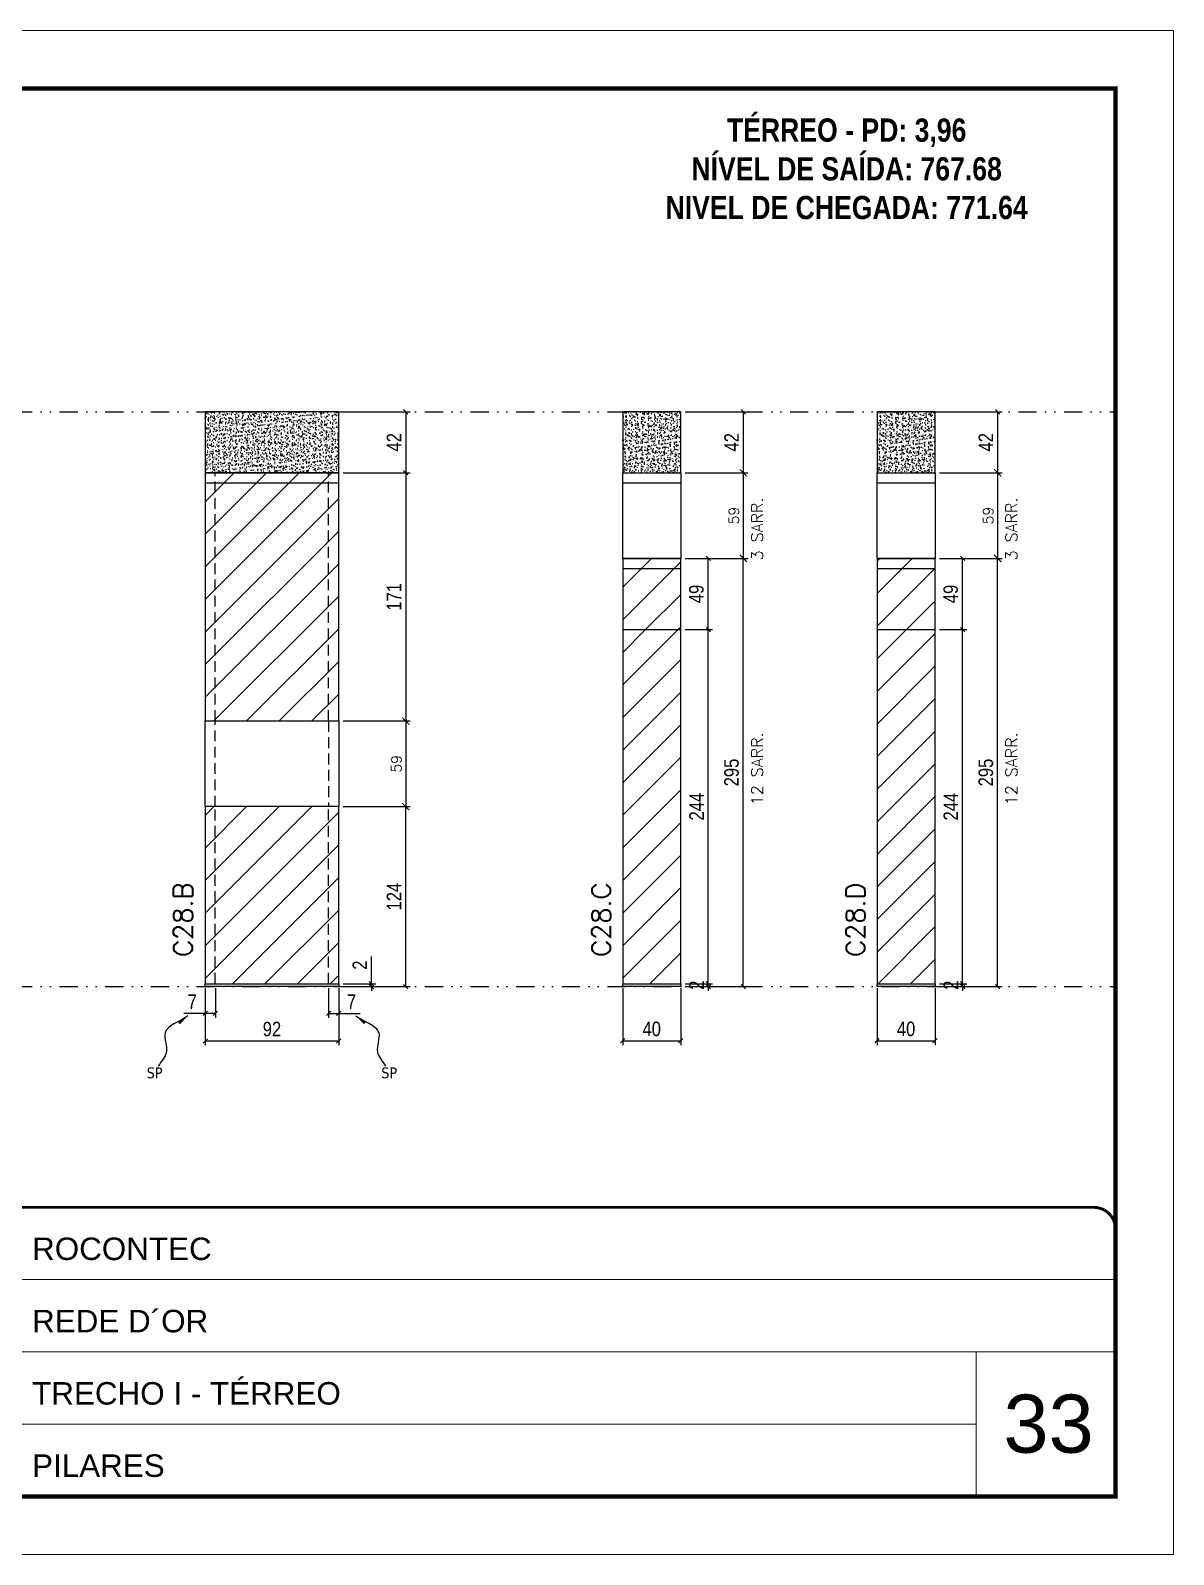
# Model space of a CAD drawing. Extents: x 2949 to 9230, y 1140 to 12527.
# Drawn here: x 3647 to 4434, y 2288 to 3338 of the extents above; entities that cross this region are included whole.
import ezdxf

# ---------------------------------------------------------------- set-up
doc = ezdxf.new("R2010")
doc.units = 0
for name, pattern in [('CONTINUO', [0]), ('DASHED', [0.75, 0.5, -0.25]), ('DIVIDE2', [0.625, 0.25, -0.125, 0, -0.125, 0, -0.125]), ('HIDDEN', [0.375, 0.25, -0.125])]:
    doc.linetypes.add(name, pattern=pattern)
for name, color, linetype, lineweight in [('CARIMBO', 255, 'Continuous', 9), ('Folhas', 255, 'Continuous', 9), ('Hachura', 251, 'Continuous', 9), ('SARRAFO DE PRESSAO', 251, 'DASHED', 9), ('Texto Seção', 7, 'Continuous', 15)]:
    doc.layers.add(name, color=color, linetype=linetype, lineweight=lineweight)
for name, color, linetype in [('COTA', 241, 'Continuous'), ('cotas', 4, 'Continuous'), ('NOMENCLATURA', 7, 'Continuous'), ('Nível', 160, 'Continuous'), ('Painéis', 200, 'Continuous'), ('SARR_2.2x7', 40, 'Continuous'), ('Sarrafo de Pressão', 42, 'HIDDEN'), ('texto', 7, 'Continuous')]:
    doc.layers.add(name, color=color, linetype=linetype)
doc.styles.add('ARIAL', font='arial.ttf')
doc.styles.add('COTA TECNICA', font='techl___.ttf', dxfattribs={"height": 10})
doc.styles.add('COTA TECNICA-50', font='techl___.ttf', dxfattribs={"height": 10})
doc.styles.add('REGUA-120', font='ROMANS.shx', dxfattribs={"height": 15})
doc.styles.add('ROMANC', font='techb___.ttf', dxfattribs={"height": 2.5})
doc.styles.add('ROMANS', font='romans.shx')
doc.styles.get("Standard").update_dxf_attribs({"font": 'arial.ttf'})
doc.dimstyles.new('COTA PAINEL-50', dxfattribs={"dimtxt": 10, "dimasz": 3, "dimexe": 3, "dimexo": 3, "dimgap": 3, "dimtad": 1, "dimdec": 1, "dimzin": 12, "dimdsep": 46, "dimtxsty": 'COTA TECNICA-50', "dimblk1": 'OBLIQUE', "dimblk2": 'OBLIQUE', "dimsah": 1, "dimcen": 0.9, "dimclrd": 4, "dimclre": 4, "dimclrt": 240, "dimadec": 1, "dimazin": 3, "dimtfac": 1, "dimtdec": 1, "dimtmove": 0, "dimatfit": 3, "dimfxl": 1, "dimtolj": 1, "dimtzin": 12, "dimarcsym": 0})
doc.dimstyles.new('Cota Paínel', dxfattribs={"dimtxt": 7, "dimasz": 5, "dimexe": 3, "dimexo": 3, "dimgap": 3, "dimtad": 1, "dimdec": 1, "dimzin": 12, "dimdsep": 46, "dimtxsty": 'ROMANS', "dimblk": 'ARCHTICK', "dimcen": 0, "dimclrd": 4, "dimclre": 4, "dimclrt": 1, "dimadec": 1, "dimazin": 3, "dimtfac": 1, "dimtdec": 1, "dimtmove": 0, "dimatfit": 3, "dimldrblk": 'OBLIQUE', "dimfxl": 1, "dimtolj": 1, "dimtzin": 12, "dimarcsym": 0})
doc.dimstyles.new('PAINEL', dxfattribs={"dimtxt": 10, "dimasz": 3, "dimexe": 3, "dimexo": 3, "dimgap": 3, "dimtad": 1, "dimdec": 1, "dimzin": 12, "dimdsep": 46, "dimtxsty": 'COTA TECNICA', "dimblk1": 'OBLIQUE', "dimblk2": 'OBLIQUE', "dimsah": 1, "dimcen": 0.9, "dimclrd": 4, "dimclre": 4, "dimclrt": 240, "dimadec": 1, "dimazin": 3, "dimtfac": 1, "dimtdec": 1, "dimtmove": 0, "dimatfit": 3, "dimfxl": 1, "dimtolj": 1, "dimtzin": 12, "dimarcsym": 0})
doc.dimstyles.get("Standard").update_dxf_attribs({"dimtxt": 0.18, "dimasz": 0.18, "dimexe": 0.18, "dimexo": 0.0625, "dimgap": 0.09, "dimtad": 0, "dimtih": 1, "dimtoh": 1, "dimdec": 4, "dimzin": 0, "dimdsep": 46, "dimtxsty": 'Standard', "dimcen": 0.09, "dimadec": 0, "dimazin": 0, "dimtfac": 1, "dimtdec": 4, "dimtofl": 0, "dimtmove": 0, "dimatfit": 3, "dimfxl": 1, "dimtolj": 1, "dimtzin": 0, "dimarcsym": 0})
pattern_1 = [(50, (-126071.9665, -22654.4705), (5.46554007, -0.47817257), [0.5715, -6.2865]), (355, (-126071.9665, -22654.4705), (-1.05730264, 5.73170536), [0.4572, -5.02921753]), (100.4514447, (-126071.511, -22654.5104), (4.40823741, 5.25353256), [0.48570026, -5.34270734]), (46.1842, (-126071.9665, -22652.9465), (8.13237123, -1.26126984), [0.85725, -9.42975]), (96.6355576, (-126071.289, -22653.052), (7.122124, 7.42278374), [0.7285507, -8.01406824]), (351.184151, (-126071.9665, -22652.9465), (7.122124, 7.42278374), [0.685799, -7.54379196]), (21, (-126071.2045, -22653.3275), (4.54843174, -3.06795595), [0.5715, -6.2865]), (326, (-126071.2045, -22653.3275), (1.85406085, 5.52563898), [0.4572, -5.0292]), (71.451445, (-126070.8255, -22653.583), (6.40249258, 2.45768307), [0.48570026, -5.34269813]), (37.5, (-126071.9665, -22654.4705), (0.092658098, 2.536651166), [0, -4.96824, 0, -5.1054, 0, -5.04825]), (7.5, (-126071.9665, -22654.4705), (2.004589875, 3.005417245), [0, -2.91084, 0, -4.85394, 0, -1.92405]), (327.5, (-126073.6658, -22654.4705), (4.067717855, -0.17186232), [0, -1.905, 0, -5.9436, 0, -7.8867]), (317.5, (-126074.4278, -22654.4705), (4.44387544, 0.76279473), [0, -2.4765, 0, -3.94716, 0, -5.6007])]

# ---------------------------------------------------------------- blocks, each defined once
blk = doc.blocks.new('9999999999')
at = {"color": 30, "linetype": 'CONTINUO'}
for p, q in [((98564.6, 34379.6), (99584, 34379.6)), ((98564.6, 34329.8), (99488, 34329.8)), ((99584, 34329.8), (99488, 34329.8)), ((99488, 34329.8), (99488, 34230.2)), ((98564.6, 34280), (99488, 34280))]:
    blk.add_line(p, q, dxfattribs=at)
at = {"color": 30, "linetype": 'CONTINUO', "const_width": 2}
blk.add_lwpolyline([(99584, 34230.2), (99584, 34414.4, 0.414214), (99569, 34429.4), (98229, 34429.4, 0.414214), (98214, 34414.4), (98214, 34245.2, 0.414214), (98229, 34230.2), (99584, 34230.2)], format="xyb", dxfattribs=at)
at = {"layer": 'Folhas'}
blk.add_lwpolyline([(98139, 34190.2), (99624, 34190.2), (99624, 35240.2), (98139, 35240.2)], close=True, dxfattribs=at)
at = {"layer": 'Folhas', "color": 30, "const_width": 3}
blk.add_lwpolyline([(98214, 34230.2), (99584, 34230.2), (99584, 35200.2), (98214, 35200.2)], close=True, dxfattribs=at)
at = {"color": 7, "linetype": 'Continuous', "ltscale": 5, "style": 'ARIAL'}
for s, height, p in [('ROCONTEC', 15.48, (98837.7, 34393.1)), ('REDE D´OR', 15.48, (98837.7, 34343.3)), ('TRECHO I - TÉRREO', 15.483, (98837.7, 34293.5)), ('PILARES', 15.48, (98837.7, 34243.7))]:
    blk.add_text(s, height=height, dxfattribs=at).set_placement(p)
blk = doc.blocks.new('_Oblique')
at = {"color": 0, "linetype": 'ByBlock', "lineweight": -2}
blk.add_line((-0.5, -0.5), (0.5, 0.5), dxfattribs=at)
blk = doc.blocks.new('*D1155')
at = {"layer": 'COTA', "color": 4, "lineweight": -2, "transparency": 16777216}
for p, q in [((3767, 2678.4), (3767, 2639)), ((3859, 2678.4), (3859, 2639)), ((3767, 2642), (3859, 2642))]:
    blk.add_line(p, q, dxfattribs=at)
at = {"layer": 'Defpoints', "color": 0, "transparency": 16777216}
for p in [(3767, 2681.4), (3859, 2681.4), (3859, 2642)]:
    blk.add_point(p, dxfattribs=at)
at = {"layer": 'COTA', "color": 4, "lineweight": -2, "transparency": 16777216, "xscale": 3, "yscale": 3, "zscale": 3, "rotation": 180}
blk.add_blockref('_Oblique', (3767, 2642), dxfattribs=at)
at = {"layer": 'COTA', "color": 4, "lineweight": -2, "transparency": 16777216, "xscale": 3, "yscale": 3, "zscale": 3}
blk.add_blockref('_Oblique', (3859, 2642), dxfattribs=at)
at = {"layer": 'COTA', "color": 240, "transparency": 16777216, "insert": (3813, 2650.1), "char_height": 10, "attachment_point": 5, "style": 'COTA TECNICA'}
blk.add_mtext('\\A1;92', dxfattribs=at)
blk = doc.blocks.new('*D1156')
at = {"layer": 'COTA', "color": 4, "lineweight": -2, "transparency": 16777216}
for p, q in [((3862, 2803.4), (3908.2, 2803.4)), ((3905.2, 2679.4), (3905.2, 2803.4)), ((3862, 2679.4), (3908.2, 2679.4))]:
    blk.add_line(p, q, dxfattribs=at)
at = {"layer": 'Defpoints', "color": 0, "transparency": 16777216}
for p in [(3859, 2803.4), (3905.2, 2803.4), (3859, 2679.4)]:
    blk.add_point(p, dxfattribs=at)
at = {"layer": 'COTA', "color": 4, "lineweight": -2, "transparency": 16777216, "xscale": 3, "yscale": 3, "zscale": 3}
for p, rotation in [((3905.2, 2803.4), 90), ((3905.2, 2679.4), 270)]:
    blk.add_blockref('_Oblique', p, dxfattribs=dict(at, rotation=rotation))
at = {"layer": 'COTA', "color": 240, "transparency": 16777216, "insert": (3897.1, 2741.4), "char_height": 10, "attachment_point": 5, "rotation": 90, "style": 'COTA TECNICA-50'}
blk.add_mtext('\\A1;124', dxfattribs=at)
blk = doc.blocks.new('*D1157')
at = {"layer": 'COTA', "color": 4, "lineweight": -2, "transparency": 16777216}
for p, q in [((3881.5, 2681.4), (3881.5, 2700.2)), ((3862, 2681.4), (3884.5, 2681.4)), ((3862, 2679.4), (3884.5, 2679.4)), ((3881.5, 2679.4), (3881.5, 2681.4)), ((3881.5, 2679.4), (3881.5, 2676.4))]:
    blk.add_line(p, q, dxfattribs=at)
at = {"layer": 'Defpoints', "color": 0, "transparency": 16777216}
for p in [(3859, 2681.4), (3859, 2679.4), (3881.5, 2679.4)]:
    blk.add_point(p, dxfattribs=at)
at = {"layer": 'COTA', "color": 4, "lineweight": -2, "transparency": 16777216, "xscale": 3, "yscale": 3, "zscale": 3}
for p, rotation in [((3881.5, 2681.4), 270), ((3881.5, 2679.4), 90)]:
    blk.add_blockref('_Oblique', p, dxfattribs=dict(at, rotation=rotation))
at = {"layer": 'COTA', "color": 240, "transparency": 16777216, "insert": (3873.5, 2694.2), "char_height": 10, "attachment_point": 5, "rotation": 90, "style": 'COTA TECNICA-50'}
blk.add_mtext('\\A1;2', dxfattribs=at)
blk = doc.blocks.new('*D1158')
at = {"layer": 'COTA', "color": 4, "linetype": 'ByBlock', "lineweight": -2, "transparency": 16777216}
for p, q in [((3862, 3075.4), (3908.2, 3075.4)), ((3905.2, 3075.4), (3905.2, 3033.4)), ((3862, 3033.4), (3908.2, 3033.4))]:
    blk.add_line(p, q, dxfattribs=at)
at = {"layer": 'Defpoints', "color": 0, "linetype": 'ByBlock', "transparency": 16777216}
for p in [(3859, 3075.4), (3859, 3033.4), (3905.2, 3033.4)]:
    blk.add_point(p, dxfattribs=at)
at = {"layer": 'COTA', "color": 4, "linetype": 'ByBlock', "lineweight": -2, "transparency": 16777216, "xscale": 3, "yscale": 3, "zscale": 3}
for p, rotation in [((3905.2, 3075.4), 90), ((3905.2, 3033.4), 270)]:
    blk.add_blockref('_Oblique', p, dxfattribs=dict(at, rotation=rotation))
at = {"layer": 'COTA', "color": 240, "linetype": 'ByBlock', "transparency": 16777216, "insert": (3897.1, 3054.4), "char_height": 10, "attachment_point": 5, "rotation": 90, "style": 'COTA TECNICA'}
blk.add_mtext('\\A1;42', dxfattribs=at)
blk = doc.blocks.new('*D1172')
at = {"layer": 'COTA', "color": 4, "linetype": 'ByBlock', "lineweight": -2, "transparency": 16777216}
for p, q in [((3862, 3033.4), (3908.2, 3033.4)), ((3905.2, 3033.4), (3905.2, 2862.4)), ((3862, 2862.4), (3908.2, 2862.4))]:
    blk.add_line(p, q, dxfattribs=at)
at = {"layer": 'Defpoints', "color": 0, "linetype": 'ByBlock', "transparency": 16777216}
for p in [(3859, 3033.4), (3859, 2862.4), (3905.2, 2862.4)]:
    blk.add_point(p, dxfattribs=at)
at = {"layer": 'COTA', "color": 4, "linetype": 'ByBlock', "lineweight": -2, "transparency": 16777216, "xscale": 3, "yscale": 3, "zscale": 3}
for p, rotation in [((3905.2, 3033.4), 90), ((3905.2, 2862.4), 270)]:
    blk.add_blockref('_Oblique', p, dxfattribs=dict(at, rotation=rotation))
at = {"layer": 'COTA', "color": 240, "linetype": 'ByBlock', "transparency": 16777216, "insert": (3897.1, 2947.9), "char_height": 10, "attachment_point": 5, "rotation": 90, "style": 'COTA TECNICA'}
blk.add_mtext('\\A1;171', dxfattribs=at)
blk = doc.blocks.new('*D1159')
at = {"layer": 'COTA', "color": 4, "lineweight": -2, "transparency": 16777216}
for p, q in [((4054.6, 2678.4), (4054.6, 2639.1)), ((4094.6, 2678.4), (4094.6, 2639.1)), ((4054.6, 2642.1), (4094.6, 2642.1))]:
    blk.add_line(p, q, dxfattribs=at)
at = {"layer": 'Defpoints', "color": 0, "transparency": 16777216}
for p in [(4054.6, 2681.4), (4094.6, 2681.4), (4094.6, 2642.1)]:
    blk.add_point(p, dxfattribs=at)
at = {"layer": 'COTA', "color": 4, "lineweight": -2, "transparency": 16777216, "xscale": 3, "yscale": 3, "zscale": 3, "rotation": 180}
blk.add_blockref('_Oblique', (4054.6, 2642.1), dxfattribs=at)
at = {"layer": 'COTA', "color": 4, "lineweight": -2, "transparency": 16777216, "xscale": 3, "yscale": 3, "zscale": 3}
blk.add_blockref('_Oblique', (4094.6, 2642.1), dxfattribs=at)
at = {"layer": 'COTA', "color": 240, "transparency": 16777216, "insert": (4074.6, 2650.2), "char_height": 10, "attachment_point": 5, "style": 'COTA TECNICA'}
blk.add_mtext('\\A1;40', dxfattribs=at)
blk = doc.blocks.new('*D1160')
at = {"layer": 'COTA', "color": 4, "lineweight": -2, "transparency": 16777216}
for p, q in [((4097.6, 2974.4), (4140.7, 2974.4)), ((4137.7, 2679.4), (4137.7, 2974.4)), ((4097.6, 2679.4), (4140.7, 2679.4))]:
    blk.add_line(p, q, dxfattribs=at)
at = {"layer": 'Defpoints', "color": 0, "transparency": 16777216}
for p in [(4094.6, 2974.4), (4137.7, 2974.4), (4094.6, 2679.4)]:
    blk.add_point(p, dxfattribs=at)
at = {"layer": 'COTA', "color": 4, "lineweight": -2, "transparency": 16777216, "xscale": 3, "yscale": 3, "zscale": 3}
for p, rotation in [((4137.7, 2974.4), 90), ((4137.7, 2679.4), 270)]:
    blk.add_blockref('_Oblique', p, dxfattribs=dict(at, rotation=rotation))
at = {"layer": 'COTA', "color": 240, "transparency": 16777216, "insert": (4129.6, 2826.9), "char_height": 10, "attachment_point": 5, "rotation": 90, "style": 'COTA TECNICA'}
blk.add_mtext('\\A1;295', dxfattribs=at)
blk = doc.blocks.new('*D1161')
at = {"layer": 'COTA', "color": 4, "lineweight": -2, "transparency": 16777216}
for p, q in [((4097.6, 2681.4), (4116.5, 2681.4)), ((4097.6, 2679.4), (4116.5, 2679.4)), ((4113.5, 2681.4), (4113.5, 2684.4)), ((4113.5, 2679.4), (4113.5, 2681.4)), ((4113.5, 2679.4), (4113.5, 2676.4))]:
    blk.add_line(p, q, dxfattribs=at)
at = {"layer": 'Defpoints', "color": 0, "transparency": 16777216}
for p in [(4094.6, 2681.4), (4094.6, 2679.4), (4113.5, 2681.4)]:
    blk.add_point(p, dxfattribs=at)
at = {"layer": 'COTA', "color": 4, "lineweight": -2, "transparency": 16777216, "xscale": 3, "yscale": 3, "zscale": 3}
for p, rotation in [((4113.5, 2681.4), 270), ((4113.5, 2679.4), 90)]:
    blk.add_blockref('_Oblique', p, dxfattribs=dict(at, rotation=rotation))
at = {"layer": 'COTA', "color": 240, "transparency": 16777216, "insert": (4105.5, 2680.4), "char_height": 10, "attachment_point": 5, "rotation": 90, "style": 'COTA TECNICA-50'}
blk.add_mtext('\\A1;2', dxfattribs=at)
blk = doc.blocks.new('*D1173')
at = {"layer": 'COTA', "color": 4, "linetype": 'ByBlock', "lineweight": -2, "transparency": 16777216}
for p, q in [((4097.6, 2925.4), (4116.5, 2925.4)), ((4113.5, 2681.4), (4113.5, 2925.4)), ((4097.6, 2681.4), (4116.5, 2681.4))]:
    blk.add_line(p, q, dxfattribs=at)
at = {"layer": 'Defpoints', "color": 0, "linetype": 'ByBlock', "transparency": 16777216}
for p in [(4094.6, 2925.4), (4113.5, 2925.4), (4094.6, 2681.4)]:
    blk.add_point(p, dxfattribs=at)
at = {"layer": 'COTA', "color": 4, "linetype": 'ByBlock', "lineweight": -2, "transparency": 16777216, "xscale": 3, "yscale": 3, "zscale": 3}
for p, rotation in [((4113.5, 2925.4), 90), ((4113.5, 2681.4), 270)]:
    blk.add_blockref('_Oblique', p, dxfattribs=dict(at, rotation=rotation))
at = {"layer": 'COTA', "color": 240, "linetype": 'ByBlock', "transparency": 16777216, "insert": (4105.5, 2803.4), "char_height": 10, "attachment_point": 5, "rotation": 90, "style": 'COTA TECNICA'}
blk.add_mtext('\\A1;244', dxfattribs=at)
blk = doc.blocks.new('*D1174')
at = {"layer": 'COTA', "color": 4, "linetype": 'ByBlock', "lineweight": -2, "transparency": 16777216}
for p, q in [((4097.6, 2974.4), (4116.5, 2974.4)), ((4113.5, 2925.4), (4113.5, 2974.4)), ((4097.6, 2925.4), (4116.5, 2925.4))]:
    blk.add_line(p, q, dxfattribs=at)
at = {"layer": 'Defpoints', "color": 0, "linetype": 'ByBlock', "transparency": 16777216}
for p in [(4094.6, 2974.4), (4113.5, 2974.4), (4094.6, 2925.4)]:
    blk.add_point(p, dxfattribs=at)
at = {"layer": 'COTA', "color": 4, "linetype": 'ByBlock', "lineweight": -2, "transparency": 16777216, "xscale": 3, "yscale": 3, "zscale": 3}
for p, rotation in [((4113.5, 2974.4), 90), ((4113.5, 2925.4), 270)]:
    blk.add_blockref('_Oblique', p, dxfattribs=dict(at, rotation=rotation))
at = {"layer": 'COTA', "color": 240, "linetype": 'ByBlock', "transparency": 16777216, "insert": (4105.4, 2949.9), "char_height": 10, "attachment_point": 5, "rotation": 90, "style": 'COTA TECNICA'}
blk.add_mtext('\\A1;49', dxfattribs=at)
blk = doc.blocks.new('*D1162')
at = {"layer": 'COTA', "color": 4, "lineweight": -2, "transparency": 16777216}
for p, q in [((4229.8, 2678.4), (4229.8, 2639.1)), ((4269.8, 2678.4), (4269.8, 2639.1)), ((4229.8, 2642.1), (4269.8, 2642.1))]:
    blk.add_line(p, q, dxfattribs=at)
at = {"layer": 'Defpoints', "color": 0, "transparency": 16777216}
for p in [(4229.8, 2681.4), (4269.8, 2681.4), (4269.8, 2642.1)]:
    blk.add_point(p, dxfattribs=at)
at = {"layer": 'COTA', "color": 4, "lineweight": -2, "transparency": 16777216, "xscale": 3, "yscale": 3, "zscale": 3, "rotation": 180}
blk.add_blockref('_Oblique', (4229.8, 2642.1), dxfattribs=at)
at = {"layer": 'COTA', "color": 4, "lineweight": -2, "transparency": 16777216, "xscale": 3, "yscale": 3, "zscale": 3}
blk.add_blockref('_Oblique', (4269.8, 2642.1), dxfattribs=at)
at = {"layer": 'COTA', "color": 240, "transparency": 16777216, "insert": (4249.8, 2650.2), "char_height": 10, "attachment_point": 5, "style": 'COTA TECNICA'}
blk.add_mtext('\\A1;40', dxfattribs=at)
blk = doc.blocks.new('*D1163')
at = {"layer": 'COTA', "color": 4, "lineweight": -2, "transparency": 16777216}
for p, q in [((4272.8, 2974.4), (4315.9, 2974.4)), ((4312.9, 2679.4), (4312.9, 2974.4)), ((4272.8, 2679.4), (4315.9, 2679.4))]:
    blk.add_line(p, q, dxfattribs=at)
at = {"layer": 'Defpoints', "color": 0, "transparency": 16777216}
for p in [(4269.8, 2974.4), (4312.9, 2974.4), (4269.8, 2679.4)]:
    blk.add_point(p, dxfattribs=at)
at = {"layer": 'COTA', "color": 4, "lineweight": -2, "transparency": 16777216, "xscale": 3, "yscale": 3, "zscale": 3}
for p, rotation in [((4312.9, 2974.4), 90), ((4312.9, 2679.4), 270)]:
    blk.add_blockref('_Oblique', p, dxfattribs=dict(at, rotation=rotation))
at = {"layer": 'COTA', "color": 240, "transparency": 16777216, "insert": (4304.8, 2826.9), "char_height": 10, "attachment_point": 5, "rotation": 90, "style": 'COTA TECNICA'}
blk.add_mtext('\\A1;295', dxfattribs=at)
blk = doc.blocks.new('*D1164')
at = {"layer": 'COTA', "color": 4, "lineweight": -2, "transparency": 16777216}
for p, q in [((4272.8, 2681.4), (4291.7, 2681.4)), ((4272.8, 2679.4), (4291.7, 2679.4)), ((4288.7, 2681.4), (4288.7, 2684.4)), ((4288.7, 2679.4), (4288.7, 2681.4)), ((4288.7, 2679.4), (4288.7, 2676.4))]:
    blk.add_line(p, q, dxfattribs=at)
at = {"layer": 'Defpoints', "color": 0, "transparency": 16777216}
for p in [(4269.8, 2681.4), (4269.8, 2679.4), (4288.7, 2681.4)]:
    blk.add_point(p, dxfattribs=at)
at = {"layer": 'COTA', "color": 4, "lineweight": -2, "transparency": 16777216, "xscale": 3, "yscale": 3, "zscale": 3}
for p, rotation in [((4288.7, 2681.4), 270), ((4288.7, 2679.4), 90)]:
    blk.add_blockref('_Oblique', p, dxfattribs=dict(at, rotation=rotation))
at = {"layer": 'COTA', "color": 240, "transparency": 16777216, "insert": (4280.7, 2680.4), "char_height": 10, "attachment_point": 5, "rotation": 90, "style": 'COTA TECNICA-50'}
blk.add_mtext('\\A1;2', dxfattribs=at)
blk = doc.blocks.new('*D1175')
at = {"layer": 'COTA', "color": 4, "linetype": 'ByBlock', "lineweight": -2, "transparency": 16777216}
for p, q in [((4272.8, 2925.4), (4291.7, 2925.4)), ((4288.7, 2681.4), (4288.7, 2925.4)), ((4272.8, 2681.4), (4291.7, 2681.4))]:
    blk.add_line(p, q, dxfattribs=at)
at = {"layer": 'Defpoints', "color": 0, "linetype": 'ByBlock', "transparency": 16777216}
for p in [(4269.8, 2925.4), (4288.7, 2925.4), (4269.8, 2681.4)]:
    blk.add_point(p, dxfattribs=at)
at = {"layer": 'COTA', "color": 4, "linetype": 'ByBlock', "lineweight": -2, "transparency": 16777216, "xscale": 3, "yscale": 3, "zscale": 3}
for p, rotation in [((4288.7, 2925.4), 90), ((4288.7, 2681.4), 270)]:
    blk.add_blockref('_Oblique', p, dxfattribs=dict(at, rotation=rotation))
at = {"layer": 'COTA', "color": 240, "linetype": 'ByBlock', "transparency": 16777216, "insert": (4280.6, 2803.4), "char_height": 10, "attachment_point": 5, "rotation": 90, "style": 'COTA TECNICA'}
blk.add_mtext('\\A1;244', dxfattribs=at)
blk = doc.blocks.new('*D1176')
at = {"layer": 'COTA', "color": 4, "linetype": 'ByBlock', "lineweight": -2, "transparency": 16777216}
for p, q in [((4272.8, 2974.4), (4291.7, 2974.4)), ((4288.7, 2925.4), (4288.7, 2974.4)), ((4272.8, 2925.4), (4291.7, 2925.4))]:
    blk.add_line(p, q, dxfattribs=at)
at = {"layer": 'Defpoints', "color": 0, "linetype": 'ByBlock', "transparency": 16777216}
for p in [(4269.8, 2974.4), (4288.7, 2974.4), (4269.8, 2925.4)]:
    blk.add_point(p, dxfattribs=at)
at = {"layer": 'COTA', "color": 4, "linetype": 'ByBlock', "lineweight": -2, "transparency": 16777216, "xscale": 3, "yscale": 3, "zscale": 3}
for p, rotation in [((4288.7, 2974.4), 90), ((4288.7, 2925.4), 270)]:
    blk.add_blockref('_Oblique', p, dxfattribs=dict(at, rotation=rotation))
at = {"layer": 'COTA', "color": 240, "linetype": 'ByBlock', "transparency": 16777216, "insert": (4280.6, 2949.9), "char_height": 10, "attachment_point": 5, "rotation": 90, "style": 'COTA TECNICA'}
blk.add_mtext('\\A1;49', dxfattribs=at)
blk = doc.blocks.new('*D1177')
at = {"layer": 'cotas', "color": 4, "linetype": 'ByBlock', "lineweight": -2, "transparency": 16777216}
for p, q in [((4097.6, 3075.4), (4140.7, 3075.4)), ((4137.7, 3075.4), (4137.7, 3033.4)), ((4097.6, 3033.4), (4140.7, 3033.4))]:
    blk.add_line(p, q, dxfattribs=at)
at = {"layer": 'Defpoints', "color": 0, "linetype": 'ByBlock', "transparency": 16777216}
for p in [(4094.6, 3075.4), (4094.6, 3033.4), (4137.7, 3033.4)]:
    blk.add_point(p, dxfattribs=at)
at = {"layer": 'cotas', "color": 4, "linetype": 'ByBlock', "lineweight": -2, "transparency": 16777216, "xscale": 3, "yscale": 3, "zscale": 3}
for p, rotation in [((4137.7, 3075.4), 90), ((4137.7, 3033.4), 270)]:
    blk.add_blockref('_Oblique', p, dxfattribs=dict(at, rotation=rotation))
at = {"layer": 'cotas', "color": 240, "linetype": 'ByBlock', "transparency": 16777216, "insert": (4129.6, 3054.4), "char_height": 10, "attachment_point": 5, "rotation": 90, "style": 'COTA TECNICA'}
blk.add_mtext('\\A1;42', dxfattribs=at)
blk = doc.blocks.new('*D1178')
at = {"layer": 'cotas', "color": 4, "linetype": 'ByBlock', "lineweight": -2, "transparency": 16777216}
for p, q in [((4272.8, 3075.4), (4315.9, 3075.4)), ((4312.9, 3075.4), (4312.9, 3033.4)), ((4272.8, 3033.4), (4315.9, 3033.4))]:
    blk.add_line(p, q, dxfattribs=at)
at = {"layer": 'Defpoints', "color": 0, "linetype": 'ByBlock', "transparency": 16777216}
for p in [(4269.8, 3075.4), (4269.8, 3033.4), (4312.9, 3033.4)]:
    blk.add_point(p, dxfattribs=at)
at = {"layer": 'cotas', "color": 4, "linetype": 'ByBlock', "lineweight": -2, "transparency": 16777216, "xscale": 3, "yscale": 3, "zscale": 3}
for p, rotation in [((4312.9, 3075.4), 90), ((4312.9, 3033.4), 270)]:
    blk.add_blockref('_Oblique', p, dxfattribs=dict(at, rotation=rotation))
at = {"layer": 'cotas', "color": 240, "linetype": 'ByBlock', "transparency": 16777216, "insert": (4304.8, 3054.4), "char_height": 10, "attachment_point": 5, "rotation": 90, "style": 'COTA TECNICA'}
blk.add_mtext('\\A1;42', dxfattribs=at)
blk = doc.blocks.new('*D1167')
at = {"layer": 'COTA', "color": 4, "lineweight": -2, "transparency": 16777216}
for p, q in [((3774, 2678.4), (3774, 2657.9)), ((3767, 2676.4), (3767, 2657.9)), ((3767, 2660.9), (3752.2, 2660.9)), ((3774, 2660.9), (3767, 2660.9))]:
    blk.add_line(p, q, dxfattribs=at)
at = {"layer": 'Defpoints', "color": 0, "transparency": 16777216}
for p in [(3767, 2679.4), (3774, 2681.4), (3767, 2660.9)]:
    blk.add_point(p, dxfattribs=at)
at = {"layer": 'COTA', "color": 4, "lineweight": -2, "transparency": 16777216, "xscale": 3, "yscale": 3, "zscale": 3, "rotation": 180}
blk.add_blockref('_Oblique', (3767, 2660.9), dxfattribs=at)
at = {"layer": 'COTA', "color": 4, "lineweight": -2, "transparency": 16777216, "xscale": 3, "yscale": 3, "zscale": 3}
blk.add_blockref('_Oblique', (3774, 2660.9), dxfattribs=at)
at = {"layer": 'COTA', "color": 240, "transparency": 16777216, "insert": (3758.1, 2669), "char_height": 10, "attachment_point": 5, "style": 'COTA TECNICA-50'}
blk.add_mtext('\\A1;7', dxfattribs=at)
blk = doc.blocks.new('*D1168')
at = {"layer": 'COTA', "color": 4, "lineweight": -2, "transparency": 16777216}
for p, q in [((3852, 2678.4), (3852, 2657.9)), ((3859, 2676.4), (3859, 2657.9)), ((3852, 2660.9), (3859, 2660.9)), ((3859, 2660.9), (3873.7, 2660.9))]:
    blk.add_line(p, q, dxfattribs=at)
at = {"layer": 'Defpoints', "color": 0, "transparency": 16777216}
for p in [(3852, 2681.4), (3859, 2679.4), (3859, 2660.9)]:
    blk.add_point(p, dxfattribs=at)
at = {"layer": 'COTA', "color": 4, "lineweight": -2, "transparency": 16777216, "xscale": 3, "yscale": 3, "zscale": 3, "rotation": 180}
blk.add_blockref('_Oblique', (3852, 2660.9), dxfattribs=at)
at = {"layer": 'COTA', "color": 4, "lineweight": -2, "transparency": 16777216, "xscale": 3, "yscale": 3, "zscale": 3}
blk.add_blockref('_Oblique', (3859, 2660.9), dxfattribs=at)
at = {"layer": 'COTA', "color": 240, "transparency": 16777216, "insert": (3867.8, 2669), "char_height": 10, "attachment_point": 5, "style": 'COTA TECNICA-50'}
blk.add_mtext('\\A1;7', dxfattribs=at)
blk = doc.blocks.new('_ArchTick')
at = {"color": 0, "linetype": 'ByBlock', "const_width": 0.15}
blk.add_lwpolyline([(-0.5, -0.5), (0.5, 0.5)], dxfattribs=at)
blk = doc.blocks.new('*D1179')
at = {"layer": 'COTA', "color": 4, "lineweight": -2, "transparency": 16777216}
for p, q in [((4097.6, 3033.4), (4140.7, 3033.4)), ((4137.7, 3033.4), (4137.7, 2974.4)), ((4097.6, 2974.4), (4140.7, 2974.4))]:
    blk.add_line(p, q, dxfattribs=at)
at = {"layer": 'Defpoints', "color": 0, "transparency": 16777216}
for p in [(4094.6, 3033.4), (4094.6, 2974.4), (4137.7, 2974.4)]:
    blk.add_point(p, dxfattribs=at)
at = {"layer": 'COTA', "color": 4, "lineweight": -2, "transparency": 16777216, "xscale": 5, "yscale": 5, "zscale": 5}
for p, rotation in [((4137.7, 3033.4), 90), ((4137.7, 2974.4), 270)]:
    blk.add_blockref('_ArchTick', p, dxfattribs=dict(at, rotation=rotation))
at = {"layer": 'COTA', "color": 1, "transparency": 16777216, "insert": (4131.2, 3003.9), "char_height": 7, "attachment_point": 5, "rotation": 90, "style": 'ROMANS'}
blk.add_mtext('\\A1;59', dxfattribs=at)
blk = doc.blocks.new('*D1180')
at = {"layer": 'COTA', "color": 4, "lineweight": -2, "transparency": 16777216}
for p, q in [((4272.8, 3033.4), (4315.9, 3033.4)), ((4312.9, 3033.4), (4312.9, 2974.4)), ((4272.8, 2974.4), (4315.9, 2974.4))]:
    blk.add_line(p, q, dxfattribs=at)
at = {"layer": 'Defpoints', "color": 0, "transparency": 16777216}
for p in [(4269.8, 3033.4), (4269.8, 2974.4), (4312.9, 2974.4)]:
    blk.add_point(p, dxfattribs=at)
at = {"layer": 'COTA', "color": 4, "lineweight": -2, "transparency": 16777216, "xscale": 5, "yscale": 5, "zscale": 5}
for p, rotation in [((4312.9, 3033.4), 90), ((4312.9, 2974.4), 270)]:
    blk.add_blockref('_ArchTick', p, dxfattribs=dict(at, rotation=rotation))
at = {"layer": 'COTA', "color": 1, "transparency": 16777216, "insert": (4306.4, 3003.9), "char_height": 7, "attachment_point": 5, "rotation": 90, "style": 'ROMANS'}
blk.add_mtext('\\A1;59', dxfattribs=at)
blk = doc.blocks.new('*D1170')
at = {"layer": 'COTA', "color": 4, "lineweight": -2, "transparency": 16777216}
for p, q in [((3862, 2862.4), (3908.2, 2862.4)), ((3905.2, 2862.4), (3905.2, 2803.4)), ((3862, 2803.4), (3908.2, 2803.4))]:
    blk.add_line(p, q, dxfattribs=at)
at = {"layer": 'Defpoints', "color": 0, "transparency": 16777216}
for p in [(3859, 2862.4), (3859, 2803.4), (3905.2, 2803.4)]:
    blk.add_point(p, dxfattribs=at)
at = {"layer": 'COTA', "color": 4, "lineweight": -2, "transparency": 16777216, "xscale": 5, "yscale": 5, "zscale": 5}
for p, rotation in [((3905.2, 2862.4), 90), ((3905.2, 2803.4), 270)]:
    blk.add_blockref('_ArchTick', p, dxfattribs=dict(at, rotation=rotation))
at = {"layer": 'COTA', "color": 1, "transparency": 16777216, "insert": (3898.7, 2832.9), "char_height": 7, "attachment_point": 5, "rotation": 90, "style": 'ROMANS'}
blk.add_mtext('\\A1;59', dxfattribs=at)

msp = doc.modelspace()

# ---------------------------------------------------------------- hatches: boundary and pattern name
at = {"layer": 'COTA', "linetype": 'ByBlock'}
h = msp.add_hatch(dxfattribs=at)
h.set_pattern_fill('AR-CONC', color=256, scale=0.03)
h.set_pattern_definition(pattern_1)
h.paths.add_polyline_path([(3858.96, 3033.42), (3858.96, 3075.42), (3766.96, 3075.42), (3766.96, 3033.42)])
h = msp.add_hatch(dxfattribs=at)
h.set_pattern_fill('AR-CONC', color=256, scale=0.03)
h.set_pattern_definition(pattern_1)
h.paths.add_polyline_path([(4054.64, 3075.42), (4054.64, 3033.42), (4094.64, 3033.42), (4094.64, 3075.42)])
h = msp.add_hatch(dxfattribs=at)
h.set_pattern_fill('AR-CONC', color=256, scale=0.03)
h.set_pattern_definition([(50, (-125896.794, -22654.4705), (5.46554007, -0.47817257), [0.5715, -6.2865]), (355, (-125896.794, -22654.4705), (-1.05730264, 5.73170536), [0.4572, -5.02921753]), (100.4514447, (-125896.3384, -22654.5104), (4.40823741, 5.25353256), [0.48570026, -5.34270734]), (46.1842, (-125896.794, -22652.9465), (8.13237123, -1.26126984), [0.85725, -9.42975]), (96.6355576, (-125896.116, -22653.052), (7.122124, 7.42278374), [0.7285507, -8.01406824]), (351.184151, (-125896.794, -22652.9465), (7.122124, 7.42278374), [0.685799, -7.54379196]), (21, (-125896.032, -22653.3275), (4.54843174, -3.06795595), [0.5715, -6.2865]), (326, (-125896.032, -22653.3275), (1.85406085, 5.52563898), [0.4572, -5.0292]), (71.451445, (-125895.653, -22653.583), (6.40249258, 2.45768307), [0.48570026, -5.34269813]), (37.5, (-125896.7939, -22654.4705), (0.092658098, 2.536651166), [0, -4.96824, 0, -5.1054, 0, -5.04825]), (7.5, (-125896.7939, -22654.4705), (2.004589875, 3.005417245), [0, -2.91084, 0, -4.85394, 0, -1.92405]), (327.5, (-125898.4931, -22654.4705), (4.067717855, -0.17186232), [0, -1.905, 0, -5.9436, 0, -7.8867]), (317.5, (-125899.255, -22654.4705), (4.44387544, 0.76279473), [0, -2.4765, 0, -3.94716, 0, -5.6007])])
h.paths.add_polyline_path([(4229.81, 3075.42), (4229.81, 3033.42), (4269.81, 3033.42), (4269.81, 3075.42)])
at = {"layer": 'Hachura', "linetype": 'ByBlock'}
h = msp.add_hatch(dxfattribs=at)
h.set_pattern_fill('ANSI31', color=256, scale=5)
h.set_pattern_definition([(45, (-126071.967, -22654.47), (-11.2253202, 11.2253202), [])])
h.paths.add_polyline_path([(3858.96, 3033.42), (3766.96, 3033.42), (3766.96, 2862.42), (3858.96, 2862.42)])
h = msp.add_hatch(dxfattribs=at)
h.set_pattern_fill('ANSI31', color=256, scale=5)
h.paths.add_polyline_path([(4054.64, 2925.42), (4094.64, 2925.42), (4094.64, 2974.42), (4054.64, 2974.42)])
h = msp.add_hatch(dxfattribs=at)
h.set_pattern_fill('ANSI31', color=256, scale=5)
h.paths.add_polyline_path([(4269.81, 2974.42), (4229.81, 2974.42), (4229.81, 2925.42), (4269.81, 2925.42)])
h = msp.add_hatch(dxfattribs=at)
h.set_pattern_fill('ANSI31', color=256, scale=5)
h.paths.add_polyline_path([(4094.64, 2925.42), (4054.64, 2925.42), (4054.64, 2681.42), (4094.64, 2681.42)])
h = msp.add_hatch(dxfattribs=at)
h.set_pattern_fill('ANSI31', color=256, scale=5)
h.paths.add_polyline_path([(4269.81, 2925.42), (4229.81, 2925.42), (4229.81, 2681.42), (4269.81, 2681.42)])
h = msp.add_hatch(dxfattribs=at)
h.set_pattern_fill('ANSI31', color=256, scale=5)
h.set_pattern_definition([(45, (-126071.967, -22713.47), (-11.2253202, 11.2253202), [])])
h.paths.add_polyline_path([(3858.96, 2803.42), (3766.96, 2803.42), (3766.96, 2681.42), (3858.96, 2681.42)])

# ---------------------------------------------------------------- linework, layer by layer
at = {"layer": 'COTA', "linetype": 'ByBlock'}
for points in [[(3766.96, 3033.42), (3858.96, 3033.42), (3858.96, 3075.42), (3766.96, 3075.42)], [(4054.64, 3033.42), (4094.64, 3033.42), (4094.64, 3075.42), (4054.64, 3075.42)], [(4229.81, 3033.42), (4269.81, 3033.42), (4269.81, 3075.42), (4229.81, 3075.42)]]:
    msp.add_lwpolyline(points, close=True, dxfattribs=at)
at = {"layer": 'Nível', "color": 4, "linetype": 'DIVIDE2', "ltscale": 50}
for p, q in [((3383.69, 3075.42), (4394.03, 3075.42)), ((3383.69, 2679.42), (4394.03, 2679.42))]:
    msp.add_line(p, q, dxfattribs=at)
at = {"layer": 'Painéis'}
for p, q in [((3858.96, 3033.42), (3766.96, 3033.42)), ((4054.64, 2974.42), (4094.64, 2974.42)), ((4229.81, 2974.42), (4269.81, 2974.42)), ((4054.64, 2925.42), (4094.64, 2925.42)), ((4229.81, 2925.42), (4269.81, 2925.42)), ((3766.96, 2803.42), (3766.96, 2862.42)), ((3858.96, 2862.42), (3858.96, 2803.42))]:
    msp.add_line(p, q, dxfattribs=at)
for points in [[(3766.96, 2862.42), (3858.96, 2862.42), (3858.96, 3033.42), (3766.96, 3033.42)], [(4054.64, 3033.42), (4094.64, 3033.42), (4094.64, 2974.42), (4054.64, 2974.42)], [(4229.81, 3033.42), (4269.81, 3033.42), (4269.81, 2974.42), (4229.81, 2974.42)], [(4054.64, 2681.42), (4094.64, 2681.42), (4094.64, 2974.42), (4054.64, 2974.42)], [(4229.81, 2681.42), (4269.81, 2681.42), (4269.81, 2974.42), (4229.81, 2974.42)], [(3766.96, 2681.42), (3858.96, 2681.42), (3858.96, 2803.42), (3766.96, 2803.42)], [(3766.96, 2681.42), (3858.96, 2681.42), (3858.96, 2679.42), (3766.96, 2679.42)], [(4054.64, 2681.42), (4094.64, 2681.42), (4094.64, 2679.42), (4054.64, 2679.42)], [(4229.81, 2681.42), (4269.81, 2681.42), (4269.81, 2679.42), (4229.81, 2679.42)]]:
    msp.add_lwpolyline(points, close=True, dxfattribs=at)
at = {"layer": 'SARR_2.2x7'}
for p, q in [((3766.96, 3026.42), (3858.96, 3026.42)), ((4054.64, 3026.42), (4094.64, 3026.42)), ((4229.81, 3026.42), (4269.81, 3026.42)), ((4054.64, 2967.42), (4094.64, 2967.42)), ((4229.81, 2967.42), (4269.81, 2967.42))]:
    msp.add_line(p, q, dxfattribs=at)
at = {"layer": 'Sarrafo de Pressão', "ltscale": 30}
for p, q in [((3773.96, 2862.42), (3773.96, 3033.42)), ((3851.96, 2862.42), (3851.96, 3033.42)), ((3773.96, 2803.42), (3773.96, 2862.42)), ((3851.96, 2862.42), (3851.96, 2803.42)), ((3773.96, 2681.42), (3773.96, 2803.42)), ((3851.96, 2681.42), (3851.96, 2803.42))]:
    msp.add_line(p, q, dxfattribs=at)

# ---------------------------------------------------------------- block references
at = {"layer": 'SARRAFO DE PRESSAO', "color": 6, "linetype": 'ByBlock'}
msp.add_blockref('9999999999', (-95189.94, -31902.07), dxfattribs=at)

# ---------------------------------------------------------------- texts
at = {"layer": 'CARIMBO', "style": 'ARIAL'}
msp.add_text('33', height=40, dxfattribs=at).set_placement((4316.89, 2358.28))
at = {"layer": 'NOMENCLATURA', "color": 2, "insert": (4208.86, 3304.19), "char_height": 16, "attachment_point": 2, "style": 'ROMANC'}
msp.add_mtext_dynamic_manual_height_columns('\\PTÉRREO - PD: 3,96\\PNÍVEL DE SAÍDA: 767.68\\PNIVEL DE CHEGADA: 771.64', width=300.2766, gutter_width=1, heights=[0], dxfattribs=at)
at = {"layer": 'texto', "color": 0, "char_height": 7.5, "attachment_point": 5}
for insert in [(3732.18, 2619.93), (3893.74, 2619.93)]:
    msp.add_mtext('{\\fTahoma|b0|i0|c0|p34;\\C4;SP}', dxfattribs=dict(at, insert=insert))
at = {"layer": 'Texto Seção', "linetype": 'Continuous', "style": 'ROMANS'}
for s, p in [('3 SARR.', (4151.22, 2973.08)), ('3 SARR.', (4326.39, 2973.08)), ('12 SARR.', (4151.22, 2804.42)), ('12 SARR.', (4326.39, 2804.42))]:
    msp.add_text(s, height=8, rotation=90, dxfattribs=at).set_placement(p)
at = {"layer": 'Texto Seção', "char_height": 13, "width": 285.3299, "attachment_point": 7, "rotation": 90, "style": 'REGUA-120'}
for s, insert in [('C28.B', (3758.29, 2699.88)), ('C28.C', (4046.3, 2699.88)), ('C28.D', (4221.48, 2699.88))]:
    msp.add_mtext(s, dxfattribs=dict(at, insert=insert))

# ---------------------------------------------------------------- dimensions: what is measured, and where the dimension line sits
at = {"layer": 'COTA', "linetype": 'ByBlock'}
for base, p1, p2, picture, middle in [((3905.2, 3033.42), (3858.96, 3075.42), (3858.96, 3033.42), '*D1158', (3897.13, 3054.42)), ((3905.2, 2862.42), (3858.96, 3033.42), (3858.96, 2862.42), '*D1172', (3897.13, 2947.92)), ((4113.54, 2974.42), (4094.64, 2925.42), (4094.64, 2974.42), '*D1174', (4105.44, 2949.92)), ((4288.72, 2974.42), (4269.81, 2925.42), (4269.81, 2974.42), '*D1176', (4280.61, 2949.92)), ((4113.54, 2925.42), (4094.64, 2681.42), (4094.64, 2925.42), '*D1173', (4105.47, 2803.42)), ((4288.72, 2925.42), (4269.81, 2681.42), (4269.81, 2925.42), '*D1175', (4280.64, 2803.42))]:
    dim = msp.add_linear_dim(base=base, p1=p1, p2=p2, angle=90, dimstyle='PAINEL', dxfattribs=at)
    dim.commit()
    dim.dimension.update_dxf_attribs({"geometry": picture, "text_midpoint": middle})
at = {"layer": 'COTA'}
for base, p1, p2, angle, dimstyle, picture, middle in [((4137.72, 2974.42), (4094.64, 3033.42), (4094.64, 2974.42), 90, 'Cota Paínel', '*D1179', (4131.22, 3003.92)), ((4312.89, 2974.42), (4269.81, 3033.42), (4269.81, 2974.42), 90, 'Cota Paínel', '*D1180', (4306.39, 3003.92)), ((3905.2, 2803.42), (3858.96, 2862.42), (3858.96, 2803.42), 90, 'Cota Paínel', '*D1170', (3898.7, 2832.92)), ((3905.2, 2803.42), (3858.96, 2679.42), (3858.96, 2803.42), 90, 'COTA PAINEL-50', '*D1156', (3897.13, 2741.42)), ((3766.96, 2660.91), (3773.96, 2681.42), (3766.96, 2679.42), 180, 'COTA PAINEL-50', '*D1167', (3758.1, 2668.98))]:
    dim = msp.add_linear_dim(base=base, p1=p1, p2=p2, angle=angle, dimstyle=dimstyle, dxfattribs=at)
    dim.commit()
    dim.dimension.update_dxf_attribs({"geometry": picture, "text_midpoint": middle})
for base, p1, p2, picture, middle in [((4137.72, 2974.42), (4094.64, 2679.42), (4094.64, 2974.42), '*D1160', (4129.58, 2826.92)), ((4312.89, 2974.42), (4269.81, 2679.42), (4269.81, 2974.42), '*D1163', (4304.75, 2826.92))]:
    dim = msp.add_linear_dim(base=base, p1=p1, p2=p2, angle=90, dimstyle='PAINEL', override={"dimarcsym": 2}, dxfattribs=at)
    dim.commit()
    dim.dimension.update_dxf_attribs({"geometry": picture, "text_midpoint": middle})
for base, p1, p2, picture, middle in [((3881.49, 2679.42), (3858.96, 2681.42), (3858.96, 2679.42), '*D1157', (3881.49, 2694.16)), ((4113.54, 2681.42), (4094.64, 2679.42), (4094.64, 2681.42), '*D1161', (4113.54, 2680.42)), ((4288.72, 2681.42), (4269.81, 2679.42), (4269.81, 2681.42), '*D1164', (4288.72, 2680.42))]:
    dim = msp.add_linear_dim(base=base, p1=p1, p2=p2, angle=90, dimstyle='COTA PAINEL-50', dxfattribs=at)
    dim.commit()
    dim.dimension.update_dxf_attribs({"geometry": picture, "text_midpoint": middle, "dimtype": 160})
for base, p1, p2, picture, middle in [((3858.96, 2641.96), (3766.96, 2681.42), (3858.96, 2681.42), '*D1155', (3812.96, 2650.05)), ((4094.64, 2642.07), (4054.64, 2681.42), (4094.64, 2681.42), '*D1159', (4074.64, 2650.17)), ((4269.81, 2642.07), (4229.81, 2681.42), (4269.81, 2681.42), '*D1162', (4249.81, 2650.17))]:
    dim = msp.add_linear_dim(base=base, p1=p1, p2=p2, dimstyle='PAINEL', override={"dimarcsym": 2}, dxfattribs=at)
    dim.commit()
    dim.dimension.update_dxf_attribs({"geometry": picture, "text_midpoint": middle})
dim = msp.add_linear_dim(base=(3858.96, 2660.91), p1=(3851.96, 2681.42), p2=(3858.96, 2679.42), dimstyle='COTA PAINEL-50', dxfattribs=at)
dim.commit()
dim.dimension.update_dxf_attribs({"geometry": '*D1168', "text_midpoint": (3867.83, 2668.98)})
at = {"layer": 'cotas', "linetype": 'ByBlock'}
for base, p1, p2, picture, middle in [((4137.72, 3033.42), (4094.64, 3075.42), (4094.64, 3033.42), '*D1177', (4129.65, 3054.42)), ((4312.89, 3033.42), (4269.81, 3075.42), (4269.81, 3033.42), '*D1178', (4304.82, 3054.42))]:
    dim = msp.add_linear_dim(base=base, p1=p1, p2=p2, angle=90, dimstyle='PAINEL', dxfattribs=at)
    dim.commit()
    dim.dimension.update_dxf_attribs({"geometry": picture, "text_midpoint": middle})

# ---------------------------------------------------------------- leaders
at = {"layer": 'COTA', "path_type": 1}
for points in [[(3755.13, 2659.24), (3739.35, 2647.4), (3740.27, 2634.39), (3734.72, 2624.61)], [(3870.79, 2659.24), (3886.58, 2647.4), (3885.65, 2634.39), (3891.2, 2624.61)]]:
    msp.add_leader(points, dimstyle='Standard', override={"dimasz": 8}, dxfattribs=at)

doc.saveas('drawing.dxf')
